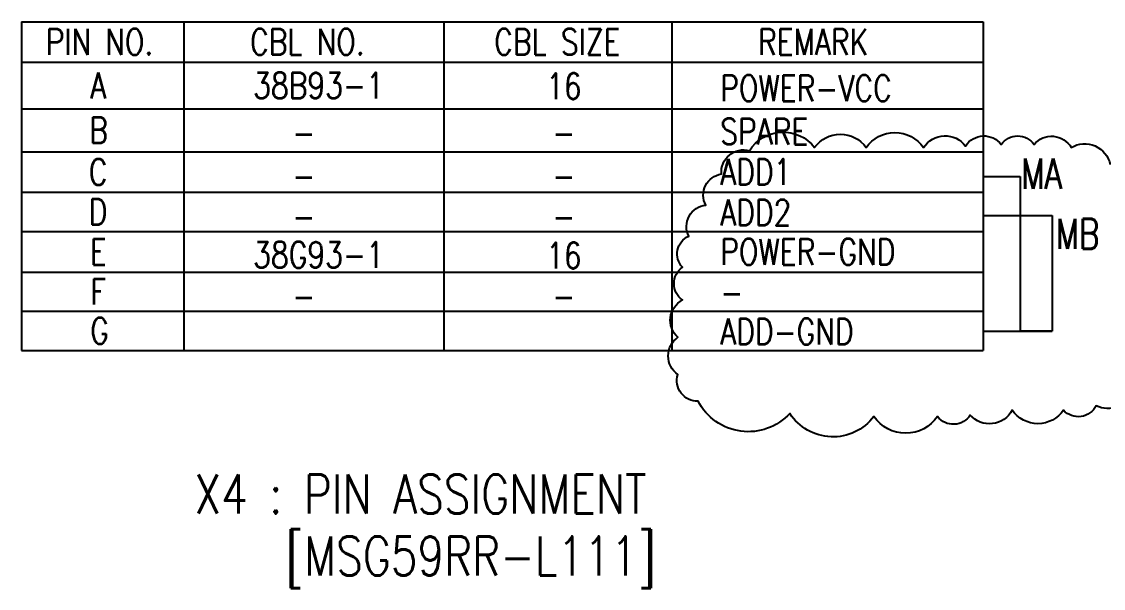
# Model space of a CAD drawing. Extents: x 260 to 819, y -886 to -454.
# Drawn here: x 457.9 to 565.7, y -617.2 to -560.8 of the extents above; entities that cross this region are included whole.
import ezdxf
from ezdxf.enums import TextEntityAlignment as Align

# ---------------------------------------------------------------- set-up
doc = ezdxf.new("R2010")
doc.units = 0
doc.header["$LTSCALE"] = 150
doc.header["$MEASUREMENT"] = 0
doc.layers.get('0').update_dxf_attribs({"color": 6, "linetype": 'CONTINUOUS'})
doc.layers.add('현배선도', color=7, linetype='CONTINUOUS')
doc.styles.get("Standard").update_dxf_attribs({"font": 'romans.shx', "width": 0.8, "bigfont": 'whgtxt.shx'})

msp = doc.modelspace()

# ---------------------------------------------------------------- linework, layer by layer
at = {"color": 0}
msp.add_line((474.07, -560.79), (474.07, -593.53), dxfattribs=at)
at = {"layer": '현배선도', "color": 0}
for p, q in [((457.91, -560.79), (457.91, -564.83)), ((457.91, -560.79), (499.98, -560.79)), ((474.07, -560.79), (474.07, -564.83)), ((499.98, -560.79), (522.71, -560.79)), ((499.98, -560.79), (499.98, -564.83)), ((522.71, -560.79), (553.71, -560.79)), ((522.71, -560.79), (522.71, -564.83)), ((553.71, -560.79), (553.71, -593.53)), ((457.91, -564.83), (474.07, -564.83)), ((457.91, -564.83), (457.91, -569.46)), ((474.07, -564.83), (474.07, -569.46)), ((474.07, -564.83), (499.98, -564.83)), ((499.98, -564.83), (522.71, -564.83)), ((499.98, -564.83), (499.98, -569.46)), ((522.71, -564.83), (553.71, -564.83)), ((522.71, -564.83), (522.71, -569.46)), ((457.91, -569.46), (474.07, -569.46)), ((457.91, -569.46), (457.91, -573.73)), ((474.07, -569.46), (474.07, -573.73)), ((474.07, -569.46), (499.98, -569.46)), ((499.98, -569.46), (522.71, -569.46)), ((499.98, -569.46), (499.98, -573.73)), ((522.71, -569.46), (553.71, -569.46)), ((522.71, -569.46), (522.71, -573.73)), ((457.91, -573.73), (474.07, -573.73)), ((457.91, -573.73), (457.91, -577.77)), ((474.07, -573.73), (474.07, -577.77)), ((474.07, -573.73), (499.98, -573.73)), ((499.98, -573.73), (522.71, -573.73)), ((499.98, -573.73), (499.98, -577.77)), ((522.71, -573.73), (553.71, -573.73)), ((522.71, -573.73), (522.71, -577.77)), ((457.91, -577.77), (474.07, -577.77)), ((457.91, -577.77), (457.91, -581.68)), ((474.07, -577.77), (474.07, -581.68)), ((474.07, -577.77), (499.98, -577.77)), ((499.98, -577.77), (522.71, -577.77)), ((499.98, -577.77), (499.98, -581.68)), ((522.71, -577.77), (553.71, -577.77)), ((522.71, -577.77), (522.71, -581.68)), ((457.91, -581.68), (474.07, -581.68)), ((457.91, -581.68), (457.91, -585.72)), ((474.07, -581.68), (474.07, -585.72)), ((474.07, -581.68), (499.98, -581.68)), ((499.98, -581.68), (522.71, -581.68)), ((499.98, -581.68), (499.98, -585.72)), ((522.71, -581.68), (553.71, -581.68)), ((522.71, -581.68), (522.71, -585.72)), ((457.91, -585.72), (474.07, -585.72)), ((457.91, -585.72), (457.91, -593.53)), ((474.07, -585.72), (474.07, -593.53)), ((474.07, -585.72), (499.98, -585.72)), ((499.98, -585.72), (522.71, -585.72)), ((499.98, -585.72), (499.98, -593.53)), ((522.71, -585.72), (553.71, -585.72)), ((522.71, -585.72), (522.71, -593.53)), ((457.91, -589.62), (474.07, -589.62)), ((474.07, -589.62), (499.98, -589.62)), ((499.98, -589.62), (522.71, -589.62)), ((522.71, -589.62), (553.71, -589.62)), ((457.91, -593.53), (474.07, -593.53)), ((474.07, -593.53), (499.98, -593.53)), ((499.98, -593.53), (522.71, -593.53)), ((522.71, -593.53), (553.71, -593.53))]:
    msp.add_line(p, q, dxfattribs=at)
at = {"layer": '현배선도'}
for p, q in [((553.71, -576.19), (557.42, -576.19)), ((557.42, -576.19), (557.42, -591.6)), ((553.71, -580.09), (560.58, -580.09)), ((560.58, -580.09), (560.58, -591.6)), ((553.71, -591.6), (560.58, -591.6)), ((560.58, -591.6), (557.42, -591.6))]:
    msp.add_line(p, q, dxfattribs=at)
at = {"layer": '현배선도', "color": 3}
msp.add_lwpolyline([(568.39, -597.32, -0.520567), (564.98, -599.02, -0.520567), (561.73, -599.48, -0.520567), (556.62, -599.48, -0.520567), (552.43, -599.95, -0.520567), (549.18, -600.1, -0.520567), (542.82, -600.1, -0.520567), (534.46, -599.79, -0.520567), (525.31, -598.56, -0.520567), (523.3, -595.92, -0.520567), (523.3, -592.21, -0.520567), (523.76, -588.49, -0.520567), (523.76, -585.24, -0.520567), (524.38, -582.15, -0.520567), (526.09, -579.05, -0.520567), (527.64, -575.95, -0.520567), (530.43, -573.63, -0.520567), (536.93, -573.32, -0.520567), (542.05, -573.32, -0.520567), (547.78, -573.32, -0.520567), (551.97, -573.17, -0.520567), (555.53, -573.01, -0.520567), (558.79, -573.01, -0.520567), (562.5, -573.32, -0.520567), (566.38, -575.02, -0.520567)], format="xyb", dxfattribs=at)

# ---------------------------------------------------------------- texts
at = {"color": 7, "width": 0.75}
for s, p in [('MA', (557.53, -575.92)), ('MB', (560.96, -581.91))]:
    msp.add_text(s, height=3, dxfattribs=at).set_placement(p, align=Align.MIDDLE_LEFT)
at = {"layer": '현배선도', "color": 0, "width": 0.8}
for s, height, p in [('PIN NO.', 2.583, (460.31, -564.09)), ('CBL NO.', 2.583, (480.67, -564.09)), ('CBL SIZE', 2.583, (505, -564.09)), ('REMARK', 2.583, (531.28, -564.09)), ('A', 2.58, (464.74, -568.43)), ('38B93-1', 2.583, (480.98, -568.43)), ('16', 2.583, (510.17, -568.5)), ('POWER-VCC', 2.583, (527.52, -568.7)), ('B', 2.58, (464.64, -572.88)), ('SPARE', 2.583, (527.52, -573.02)), ('-', 2.58, (484.88, -573.13)), ('-', 2.58, (510.79, -573.13)), ('C', 2.58, (464.6, -577.04)), ('ADD1', 2.583, (527.52, -577.04)), ('-', 2.58, (484.88, -577.41)), ('-', 2.58, (510.79, -577.41)), ('D', 2.58, (464.58, -581.01)), ('ADD2', 2.583, (527.52, -581.08)), ('-', 2.58, (484.88, -581.45)), ('-', 2.58, (510.79, -581.45)), ('E', 2.58, (464.7, -584.99)), ('38G93-1', 2.583, (480.98, -585.28)), ('16', 2.583, (510.17, -585.35)), ('POWER-GND', 2.583, (527.52, -584.98)), ('F', 2.58, (464.74, -588.96)), ('-', 2.58, (484.88, -589.39)), ('-', 2.58, (510.79, -589.39)), ('-', 2.58, (527.52, -589.02)), ('G', 2.58, (464.74, -592.86)), ('ADD-GND', 2.583, (527.52, -592.93))]:
    msp.add_text(s, height=height, dxfattribs=at).set_placement(p)
at = {"layer": '현배선도', "color": 4, "width": 0.8}
for s, p in [('X4 : PIN ASSIGNMENT', (475.13, -609.76)), ('[MSG59RR-L111]', (484.19, -615.91))]:
    msp.add_text(s, height=3.8749, dxfattribs=at).set_placement(p)

doc.saveas('drawing.dxf')
